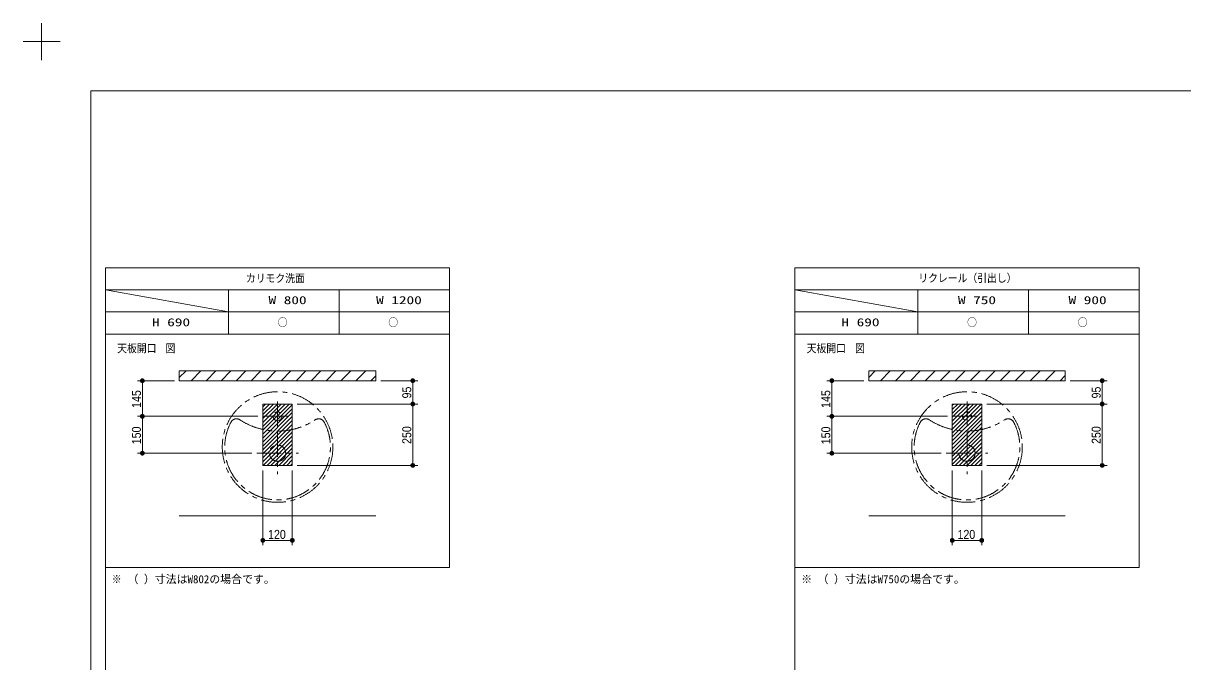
# Model space of a CAD drawing. Units: millimetres, scale not verified. Extents: x -6062 to 6062, y -3045 to 3045.
# Drawn here: x -6062 to -1344, y 446 to 3045 of the extents above; entities that cross this region are included whole.
import ezdxf
from ezdxf.enums import TextEntityAlignment as Align

# ---------------------------------------------------------------- set-up
doc = ezdxf.new("R2010")
doc.units = ezdxf.units.MM
doc.header["$LTSCALE"] = 20
doc.linetypes.add('CHAIN1', pattern=[8, 5, -1, 1, -1])
doc.linetypes.add('DASHED1', pattern=[1.8, 1.2, -0.6])
for name, color, linetype, lineweight in [('0-0_1図面枠', 7, 'Continuous', 9), ('0-3_0', 7, 'Continuous', 9), ('0-4_2寸法-1', 7, 'Continuous', 9), ('0-7_3一般', 7, 'Continuous', 9)]:
    doc.layers.add(name, color=color, linetype=linetype, lineweight=lineweight)
doc.styles.add('ＭＳ ゴシック', font='')
doc.styles.add('ＭＳ Ｐゴシック', font='')
doc.styles.get('ＭＳ ゴシック').set_extended_font_data('MS Gothic')
doc.styles.get('ＭＳ Ｐゴシック').set_extended_font_data('MS PGothic')

# ---------------------------------------------------------------- blocks, each defined once
blk = doc.blocks.new('グループ')
at = {"layer": '0-0_1図面枠'}
for p, q in [((-84000, 57900), (-84000, 60900)), ((-85500, 59400), (-82500, 59400))]:
    blk.add_line(p, q, dxfattribs=at)
blk = doc.blocks.new('グループ-2')
at = {"layer": '0-0_1図面枠'}
blk.add_lwpolyline([(-80000, 55400), (80000, 55400), (80000, -55400), (-80000, -55400)], close=True, dxfattribs=at)
blk = doc.blocks.new('図面枠')
at = {"layer": '0-0_1図面枠'}
for name in ['グループ', 'グループ-2']:
    blk.add_blockref(name, (0, 0), dxfattribs=at)
blk = doc.blocks.new('グループ-4')
at = {"layer": '0-0_1図面枠'}
for p, q in [((-78800, 41000), (-78800, -48600)), ((-22700, 41000), (-22700, -48600)), ((-50800, 39200), (-78800, 39200)), ((-78800, 39200), (-68800, 37400)), ((-68800, 35600), (-68800, 39200)), ((-59800, 35600), (-59800, 39200)), ((5300, 39200), (-22700, 39200)), ((-22700, 39200), (-12700, 37400)), ((-12700, 35600), (-12700, 39200)), ((-3700, 35600), (-3700, 39200)), ((-78800, 37400), (-50800, 37400)), ((-22700, 37400), (5300, 37400))]:
    blk.add_line(p, q, dxfattribs=at)
for points in [[(-78800, 41000), (-50800, 41000), (-50800, 35600), (-78800, 35600)], [(-22700, 41000), (5300, 41000), (5300, 35600), (-22700, 35600)], [(-78800, 35600), (-50800, 35600), (-50800, 16600), (-78800, 16600)], [(-22700, 35600), (5300, 35600), (5300, 16600), (-22700, 16600)]]:
    blk.add_lwpolyline(points, close=True, dxfattribs=at)
blk = doc.blocks.new('_Dot')
at = {"layer": '0-3_0'}
for p, q in [((-10, 0), (-20, 0)), ((9.78, 2), (-9.78, 2)), ((7.99, 6), (-7.99, 6)), ((9.16, -3.98), (-9.16, -3.98)), ((6, -7.98), (-6, -7.98))]:
    blk.add_line(p, q, dxfattribs=at)
for points in [[(10, 0), (9.92, 1.25), (9.69, 2.49), (9.3, 3.68), (8.76, 4.82), (8.09, 5.88), (7.29, 6.85), (6.37, 7.71), (5.36, 8.44), (4.26, 9.05), (3.09, 9.51), (1.87, 9.82), (0.63, 9.98), (-0.63, 9.98), (-1.87, 9.82), (-3.09, 9.51), (-4.26, 9.05), (-5.36, 8.44), (-6.37, 7.71), (-7.29, 6.85), (-8.09, 5.88), (-8.76, 4.82), (-9.3, 3.68), (-9.69, 2.49), (-9.92, 1.25), (-10, 0), (0, 0)], [(-10, 0), (-9.92, -1.25), (-9.69, -2.49), (-9.3, -3.68), (-8.76, -4.82), (-8.09, -5.88), (-7.29, -6.85), (-6.37, -7.71), (-5.36, -8.44), (-4.26, -9.05), (-3.09, -9.51), (-1.87, -9.82), (-0.63, -9.98), (0.63, -9.98), (1.87, -9.82), (3.09, -9.51), (4.26, -9.05), (5.36, -8.44), (6.37, -7.71), (7.29, -6.85), (8.09, -5.88), (8.76, -4.82), (9.3, -3.68), (9.69, -2.49), (9.92, -1.25), (10, 0), (0, 0)]]:
    blk.add_lwpolyline(points, close=True, dxfattribs=at)

msp = doc.modelspace()

# ---------------------------------------------------------------- linework, layer by layer
at = {"layer": '0-4_2寸法-1'}
for p, q in [((-5447.5, 1590), (-5597.5, 1590)), ((-5577.5, 1460.01), (-5577.5, 1574.99)), ((-4607.5, 1590), (-4457.5, 1590)), ((-4477.5, 1510.01), (-4477.5, 1574.99)), ((-2642.5, 1590), (-2792.5, 1590)), ((-2772.5, 1460.01), (-2772.5, 1574.99)), ((-1802.5, 1590), (-1652.5, 1590)), ((-1672.5, 1510.01), (-1672.5, 1574.99)), ((-4947.5, 1495), (-4457.5, 1495)), ((-4947.5, 1495), (-4457.5, 1495)), ((-4477.5, 1260.01), (-4477.5, 1479.99)), ((-2142.5, 1495), (-1652.5, 1495)), ((-2142.5, 1495), (-1652.5, 1495)), ((-1672.5, 1260.01), (-1672.5, 1479.99)), ((-5107.5, 1445), (-5597.5, 1445)), ((-5107.5, 1445), (-5597.5, 1445)), ((-5577.5, 1429.99), (-5577.5, 1310.01)), ((-2302.5, 1445), (-2792.5, 1445)), ((-2302.5, 1445), (-2792.5, 1445)), ((-2772.5, 1429.99), (-2772.5, 1310.01)), ((-5132.5, 1295), (-5597.5, 1295)), ((-2327.5, 1295), (-2792.5, 1295)), ((-4947.5, 1245), (-4457.5, 1245)), ((-2142.5, 1245), (-1652.5, 1245)), ((-5087.5, 1225), (-5087.5, 920)), ((-4967.5, 1225), (-4967.5, 920)), ((-2282.5, 1225), (-2282.5, 920)), ((-2162.5, 1225), (-2162.5, 920)), ((-4982.51, 940), (-5072.49, 940)), ((-2177.51, 940), (-2267.49, 940))]:
    msp.add_line(p, q, dxfattribs=at)
at = {"layer": '0-7_3一般'}
for p, q in [((-5427.5, 1602.56), (-5400.06, 1630)), ((-5379.1, 1590), (-5339.1, 1630)), ((-5318.14, 1590), (-5278.14, 1630)), ((-5257.18, 1590), (-5217.18, 1630)), ((-5196.22, 1590), (-5156.22, 1630)), ((-5135.26, 1590), (-5095.26, 1630)), ((-5074.3, 1590), (-5034.3, 1630)), ((-5013.34, 1590), (-4973.34, 1630)), ((-4952.38, 1590), (-4912.38, 1630)), ((-4891.42, 1590), (-4851.42, 1630)), ((-4830.46, 1590), (-4790.46, 1630)), ((-4769.5, 1590), (-4729.5, 1630)), ((-4708.54, 1590), (-4668.54, 1630)), ((-4647.58, 1590), (-4627.5, 1610.08)), ((-2622.5, 1603.4), (-2595.9, 1630)), ((-2574.94, 1590), (-2534.94, 1630)), ((-2513.98, 1590), (-2473.98, 1630)), ((-2453.02, 1590), (-2413.02, 1630)), ((-2392.06, 1590), (-2352.06, 1630)), ((-2331.1, 1590), (-2291.1, 1630)), ((-2270.14, 1590), (-2230.14, 1630)), ((-2209.18, 1590), (-2169.18, 1630)), ((-2148.22, 1590), (-2108.22, 1630)), ((-2087.26, 1590), (-2047.26, 1630)), ((-2026.3, 1590), (-1986.3, 1630)), ((-1965.34, 1590), (-1925.34, 1630)), ((-1904.38, 1590), (-1864.38, 1630)), ((-1843.42, 1590), (-1822.5, 1610.92)), ((-5427.5, 1590), (-4627.5, 1590)), ((-2622.5, 1590), (-1822.5, 1590)), ((-5087.5, 1484), (-5076.5, 1495)), ((-5087.5, 1468), (-5060.5, 1495)), ((-5087.5, 1452), (-5044.5, 1495)), ((-5087.5, 1436), (-5028.5, 1495)), ((-5087.5, 1420), (-5012.5, 1495)), ((-5087.5, 1404), (-4996.5, 1495)), ((-5087.5, 1388), (-4980.5, 1495)), ((-5087.5, 1372), (-4967.5, 1492)), ((-5087.5, 1356), (-4967.5, 1476)), ((-2282.5, 1489), (-2276.5, 1495)), ((-2282.5, 1473), (-2260.5, 1495)), ((-2282.5, 1457), (-2244.5, 1495)), ((-2282.5, 1441), (-2228.5, 1495)), ((-2282.5, 1425), (-2212.5, 1495)), ((-2282.5, 1409), (-2196.5, 1495)), ((-2282.5, 1393), (-2180.5, 1495)), ((-2282.5, 1377), (-2164.5, 1495)), ((-2282.5, 1361), (-2162.5, 1481)), ((-2282.5, 1345), (-2162.5, 1465)), ((-5087.5, 1340), (-4967.5, 1460)), ((-5087.5, 1324), (-4967.5, 1444)), ((-5087.5, 1308), (-4967.5, 1428)), ((-2282.5, 1329), (-2162.5, 1449)), ((-2282.5, 1313), (-2162.5, 1433)), ((-2282.5, 1297), (-2162.5, 1417)), ((-5087.5, 1292), (-4967.5, 1412)), ((-5087.5, 1276), (-4967.5, 1396)), ((-5087.5, 1260), (-4967.5, 1380)), ((-2282.5, 1281), (-2162.5, 1401)), ((-2282.5, 1265), (-2162.5, 1385)), ((-2282.5, 1249), (-2162.5, 1369)), ((-5086.5, 1245), (-4967.5, 1364)), ((-5070.5, 1245), (-4967.5, 1348)), ((-5054.5, 1245), (-4967.5, 1332)), ((-2270.5, 1245), (-2162.5, 1353)), ((-2254.5, 1245), (-2162.5, 1337)), ((-5038.5, 1245), (-4967.5, 1316)), ((-5022.5, 1245), (-4967.5, 1300)), ((-5006.5, 1245), (-4967.5, 1284)), ((-2238.5, 1245), (-2162.5, 1321)), ((-2222.5, 1245), (-2162.5, 1305)), ((-2206.5, 1245), (-2162.5, 1289)), ((-4990.5, 1245), (-4967.5, 1268)), ((-4974.5, 1245), (-4967.5, 1252)), ((-2190.5, 1245), (-2162.5, 1273)), ((-2174.5, 1245), (-2162.5, 1257)), ((-5427.5, 1040), (-4627.5, 1040)), ((-2622.5, 1040), (-1822.5, 1040))]:
    msp.add_line(p, q, dxfattribs=at)
at = {"layer": '0-7_3一般', "linetype": 'CHAIN1'}
for p, q in [((-5027.5, 1505), (-5027.5, 1385)), ((-2222.5, 1505), (-2222.5, 1385)), ((-5087.5, 1445), (-4967.5, 1445)), ((-2282.5, 1445), (-2162.5, 1445)), ((-5027.5, 1380), (-5027.5, 1210)), ((-2222.5, 1380), (-2222.5, 1210)), ((-5112.5, 1295), (-4942.5, 1295)), ((-2307.5, 1295), (-2137.5, 1295))]:
    msp.add_line(p, q, dxfattribs=at)
at = {"layer": '0-7_3一般'}
for points in [[(-5427.5, 1630), (-4627.5, 1630), (-4627.5, 1590), (-5427.5, 1590)], [(-2622.5, 1630), (-1822.5, 1630), (-1822.5, 1590), (-2622.5, 1590)], [(-5087.5, 1495), (-4967.5, 1495), (-4967.5, 1245), (-5087.5, 1245)], [(-5087.5, 1495), (-4967.5, 1495), (-4967.5, 1245), (-5087.5, 1245)], [(-2282.5, 1495), (-2162.5, 1495), (-2162.5, 1245), (-2282.5, 1245)], [(-2282.5, 1495), (-2162.5, 1495), (-2162.5, 1245), (-2282.5, 1245)]]:
    msp.add_lwpolyline(points, close=True, dxfattribs=at)
at = {"layer": '0-7_3一般', "linetype": 'CHAIN1'}
for centre, radius in [((-5027.5, 1320), 225), ((-2222.5, 1320), 225), ((-5027.5, 1295), 33), ((-2222.5, 1295), 33)]:
    msp.add_circle(centre, radius, dxfattribs=at)
at = {"layer": '0-7_3一般', "linetype": 'DASHED1'}
for centre in [(-5027.5, 1445), (-2222.5, 1445)]:
    msp.add_circle(centre, 18, dxfattribs=at)
at = {"layer": '0-7_3一般', "linetype": 'CHAIN1'}
for centre, radius, start, end in [((-5027.5, 1320), 215, 151.72629, 28.27371), ((-5194.83, 1410), 25, 56.72696, 151.72629), ((-5027.5, 1665), 280, 236.72696, 304.07792), ((-4860.17, 1410), 25, 28.27371, 123.27304), ((-2222.5, 1320), 215, 151.72629, 28.27371), ((-2389.83, 1410), 25, 56.72696, 151.72629), ((-2222.5, 1665), 280, 236.72696, 304.07792), ((-2055.17, 1410), 25, 28.27371, 123.27304)]:
    msp.add_arc(centre, radius, start, end, dxfattribs=at)

# ---------------------------------------------------------------- block references
at = {"layer": '0-0_1図面枠', "xscale": 0.05, "yscale": 0.05}
for name in ['図面枠', 'グループ-4']:
    msp.add_blockref(name, (-1787.5, 0), dxfattribs=at)
at = {"layer": '0-4_2寸法-1', "xscale": 0.7503418, "yscale": 0.7503418}
for p, rotation in [((-5577.5, 1590), 90), ((-4477.5, 1590), 90), ((-2772.5, 1590), 90), ((-1672.5, 1590), 90), ((-4477.5, 1495), 270), ((-1672.5, 1495), 270), ((-4477.5, 1495), 90), ((-1672.5, 1495), 90), ((-5577.5, 1445), 270), ((-5577.5, 1445), 90), ((-2772.5, 1445), 270), ((-2772.5, 1445), 90), ((-5577.5, 1295), 270), ((-2772.5, 1295), 270), ((-4477.5, 1245), 270), ((-1672.5, 1245), 270), ((-5087.5, 940), 180), ((-2282.5, 940), 180)]:
    msp.add_blockref('_Dot', p, dxfattribs=dict(at, rotation=rotation))
for p in [(-4967.5, 940), (-2162.5, 940)]:
    msp.add_blockref('_Dot', p, dxfattribs=at)

# ---------------------------------------------------------------- texts
at = {"layer": '0-0_1図面枠', "style": 'ＭＳ ゴシック'}
for s, width, p in [('リクレール（引出し）', 0.9, (-2420.67, 1981.44)), ('カリモク洗面', 0.9, (-5156.39, 1980.86)), ('W 800', 1.4, (-5064.45, 1891.74)), ('W 1200', 1.4, (-4626.75, 1891.74)), ('W 750', 1.4, (-2259.45, 1891.74)), ('W 900', 1.4, (-1809.45, 1891.74)), ('H 690', 1.4, (-5538.49, 1801.74)), ('○', 0.9, (-5027.09, 1801.25)), ('○', 0.9, (-4577.09, 1801.25)), ('H 690', 1.4, (-2733.49, 1801.74)), ('○', 0.9, (-2222.09, 1801.25)), ('○', 0.9, (-1772.09, 1801.25)), ('天板開口', 0.9, (-5680, 1695.64)), ('図', 0.9, (-5483.27, 1695.64)), ('天板開口', 0.9, (-2875, 1695.64)), ('図', 0.9, (-2678.27, 1695.64)), ('※', 0.9, (-5702.1, 756.01))]:
    msp.add_text(s, height=32.55, dxfattribs=dict(at, width=width)).set_placement(p, align=Align.BOTTOM_LEFT)
for s, p in [('（ ）寸法はW802の場合です。', (-5637.93, 756.01)), ('※ （ ）寸法はW750の場合です。', (-2897.1, 756.01))]:
    msp.add_text(s, height=32.55, dxfattribs=at).set_placement(p, align=Align.BOTTOM_LEFT)
at = {"layer": '0-4_2寸法-1', "style": 'ＭＳ Ｐゴシック', "width": 0.9}
for s, p in [('95', (-4472.44, 1517.81)), ('95', (-1667.44, 1517.81)), ('145', (-5572.54, 1479.28)), ('145', (-2767.54, 1479.28)), ('150', (-5572.54, 1331.39)), ('250', (-4472.54, 1332.72)), ('150', (-2767.54, 1331.39)), ('250', (-1667.54, 1332.72))]:
    msp.add_text(s, height=36.66, rotation=90, dxfattribs=at).set_placement(p, align=Align.BOTTOM_LEFT)
for p in [(-5066.11, 935.04), (-2261.11, 935.04)]:
    msp.add_text('120', height=36.66, dxfattribs=at).set_placement(p, align=Align.BOTTOM_LEFT)

doc.saveas('drawing.dxf')
